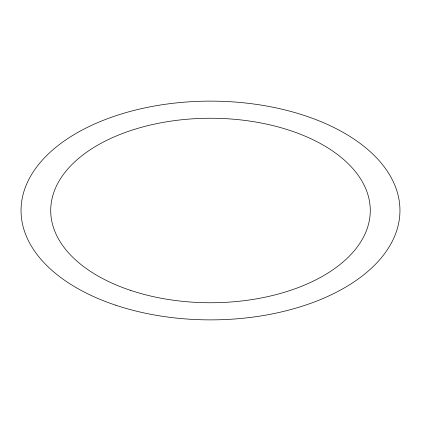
<?xml version="1.0" encoding="UTF-8"?>
<svg xmlns="http://www.w3.org/2000/svg" width="421" height="421" viewBox="0 0 421 421"><rect width="100%" height="100%" fill="white"/><g stroke="black" fill="none" stroke-linecap="round" stroke-linejoin="round"><path stroke-width="0.63" d="M115.775 305.225A189.45 109.376 0 0 0 399.95 210.5A189.45 109.376 0 0 0 115.775 115.775A189.45 109.376 0 0 0 115.775 305.225M130.61 290.39A159.775 92.246 0 0 0 370.275 210.5A159.775 92.246 0 0 0 130.61 130.61A159.775 92.246 0 0 0 130.61 290.39"/></g></svg>
